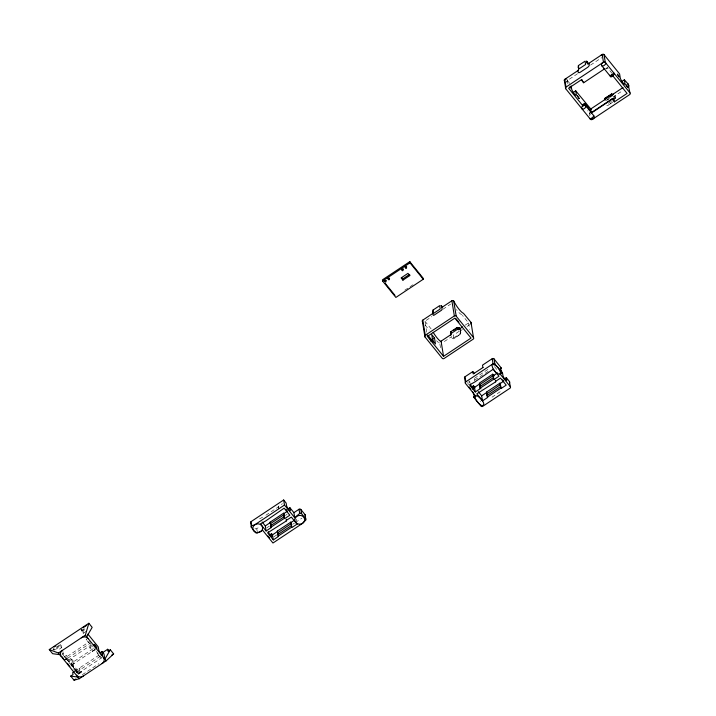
<?xml version="1.0" encoding="UTF-8"?>
<svg xmlns="http://www.w3.org/2000/svg" width="716" height="716" viewBox="0 0 716 716"><rect width="100%" height="100%" fill="white"/><g stroke="black" fill="none" stroke-linecap="round" stroke-linejoin="round"><path stroke-width="0.54" stroke-dasharray="3.58 2.69" d="M75.261 671.134A3.303 0.68 56.4 0 0 76.666 672.002L77.48 671.42L78.644 672.852L77.829 673.389L76.675 671.957M77.48 671.42L77.471 671.465A3.303 0.68 56.4 0 1 75.824 670.301A3.303 0.68 56.4 0 1 73.802 666.936L72.611 665.406L71.806 665.943L72.996 667.473A3.303 0.68 56.4 0 0 74.034 669.469M90.189 643.165L90.198 643.12A3.303 0.68 56.4 0 1 88.283 641.679M68.808 661.154L71.564 659.338M74.276 663.472L71.519 665.289M89.813 647.201L92.301 645.438M95.121 649.743L92.525 651.327A2.479 0.51 56.4 0 1 90.055 648.284A2.479 0.51 56.4 0 1 91.013 648.132A2.479 0.51 56.4 0 1 92.525 651.327M577.57 73.712L567.358 80.505L567.904 83.817M590.566 65.075L601.708 57.674M566.302 81.445L567.734 80.496L566.41 78.849M565.676 82.519L567.833 81.087L567.734 80.496M605.432 68.834L607.311 67.581L611.876 73.211M606.157 69.004L607.41 68.172L607.311 67.581M606.595 100.267L609.119 98.593M606.721 100.24L609.244 98.566M612.86 96.821L613.943 96.105M614.937 98.423L614.659 96.714A1.325 1.172 -9.3 0 1 615.205 95.622L623.001 90.449M608.466 103.319L611.867 101.063M613.156 101.77L608.045 105.306L606.765 105.359M608.126 105.261L613.138 101.923M404.809 290.186L413.929 284.127M426.709 332.117L424.928 321.224L431.838 316.624M442.891 309.285L450.668 304.112M465.078 325.216L468.533 322.916L462.438 315.389M459.126 331.329L453.264 335.231L453.801 338.552L460.531 334.095L459.994 330.774M444.341 341.523L451.689 336.636L451.966 338.346A1.325 0.537 -39 0 0 453.139 338.229L459.878 333.754A1.325 0.537 -39 0 0 460.853 332.448L460.307 329.1M460.576 330.738L462.411 329.512M467.002 326.469L469.759 324.634M85.848 631.575L83.289 633.275L81.579 631.163L81.463 630.456L84.765 628.263M59.768 645.662L53.172 650.047L53.056 649.34L59.652 644.955L61.478 647.774L58.918 649.475L60.869 651.882M81.579 631.163L85.705 628.424M55.374 649.564L61.146 645.734L60.001 644.319M83.289 633.275L82.958 631.235L85.428 629.588M259.586 518.867L264.992 515.824M278.587 509.049L278.166 506.525L282.435 503.688M265.887 515.225L278.452 506.874L278.166 506.525M61.979 654.397L63.232 653.556L62.748 650.629M488.196 371.362L474.645 380.115A4.958 1.02 56.4 0 1 474.296 378.54M254.932 528.462A1.325 1.172 -9.3 0 0 256.767 528.685L260.176 526.421M66.293 659.176A5.289 1.092 56.4 0 0 67.787 658.469L66.552 655.319L64.664 656.572L77.059 671.885L77.4 673.971M67.367 656.321L89.491 641.625M65.147 659.508L67.027 658.255L66.552 655.319M65.093 659.892L66.982 658.639M67.671 658.201L91.639 642.27M266.808 527.79L269.368 526.09M285.389 515.439L287.089 514.312M68.092 660.286L91.245 644.892A5.289 1.092 56.4 0 1 87.11 640.695M71.806 665.943A5.289 1.092 56.4 0 1 71.815 664.976L71.573 663.07L93.698 648.365M71.815 664.976L94.933 649.627M72.969 667.375L73.775 666.838M274.004 536.723L276.797 534.87M292.62 524.354L294.482 523.11M295.413 522.492L301.928 518.16M75.162 670.883L100.965 653.842M76.621 672.091L100.356 656.33M76.872 672.995L80.989 670.257L79.279 668.144L79.619 670.185L81.329 672.297L78.026 674.49M492.008 397.192L501.701 390.748M78.536 673.192L101.69 657.807A5.289 1.092 56.4 0 1 101.386 657.852M77.91 673.783L81.579 671.51L80.989 670.257M78.277 673.702L81.579 671.51M82.34 674.696L98.906 663.678M474.422 378.388L487.882 369.438A4.958 1.02 56.4 0 0 487.829 370.369M461.766 314.548L461.569 314.53A10.239 2.112 56.4 0 1 456.423 309.572M452.029 338.48L453.613 338.829L460.719 334.086L460.54 329.673M567.833 81.087L569.712 83.414M589.268 112.788L590.637 114.488M494.496 366.646L497.906 370.852M424.928 321.224L431.694 329.593M425.143 325.073L429.144 330.013M81.248 629.122L82.958 631.235M71.573 663.07L77.006 669.773L77.426 671.912A5.289 1.092 56.4 0 1 77.829 673.389M53.405 648.705L54.55 650.11M614.695 95.702L615.268 98.719M80.881 629.203L81.463 630.456M481.949 389.227L481.868 389.039A4.958 1.02 56.4 0 1 481.698 388.609M615.205 95.622L615.5 97.501A2.649 1.074 -39 0 1 615.16 98.352M589.313 112.609L589.859 115.92M587.8 110.506L587.899 111.096M468.533 322.916L469.598 329.414M474.287 378.997L474.565 380.679M469.714 381.046L469.982 382.729M468.926 380.876L469.257 382.899M467.825 382.299L468.237 384.823M439.928 344.208L440.814 349.623M296.2 519.082L296.531 521.105M278.452 506.874L278.712 508.441M256.767 528.685L257.277 531.809M81.212 671.59L81.329 672.297M61.146 645.734L61.478 647.774M67.027 658.255A3.303 0.68 56.4 0 1 65.371 657.395A3.303 0.68 56.4 0 1 63.232 653.556M78.644 672.852A5.289 1.092 56.4 0 1 75.968 671.196A5.289 1.092 56.4 0 1 72.611 665.406M101.162 657.762A5.289 1.092 56.4 0 1 98.727 655.292M98.325 654.746A5.289 1.092 56.4 0 1 96.866 652.446M96.562 651.891A5.289 1.092 56.4 0 1 96.302 651.363M95.774 650.012A5.289 1.092 56.4 0 1 95.693 649.672M86.77 639.227A3.303 0.68 56.4 0 1 86.627 638.914M65.917 658.756A5.289 1.092 56.4 0 1 65.523 658.281M65.12 657.771A5.289 1.092 56.4 0 1 64.333 656.662M63.948 656.089A5.289 1.092 56.4 0 1 62.471 653.35M100.249 656.133A3.303 0.68 56.4 0 1 100.088 656.035M98.477 654.254A3.303 0.68 56.4 0 1 97.77 653.171M97.564 652.813A3.303 0.68 56.4 0 1 97.376 652.464M86.752 640.113A5.289 1.092 56.4 0 1 86.117 638.985M94.906 649.412A2.479 0.51 56.4 0 1 94.261 648.794M93.886 648.338A2.479 0.51 56.4 0 1 93.698 648.078M93.017 647.004A2.479 0.51 56.4 0 1 92.65 646.262M69.64 663.293A2.479 0.51 56.4 0 1 69.058 661.172A2.479 0.51 56.4 0 1 71.34 664.18A2.479 0.51 56.4 0 1 70.741 664.743M70.186 664.081A2.479 0.51 56.4 0 1 69.819 663.562M74.759 670.516A3.303 0.68 56.4 0 1 74.267 669.827M480.615 401.408A1.325 1.172 -9.3 0 1 480.087 401.032M439.436 342.955A10.239 2.112 56.4 0 1 439.006 342.785M438.487 342.463A10.239 2.112 56.4 0 1 436.554 340.718M71.743 660.447A2.479 0.51 56.4 0 0 74.213 663.499A2.479 0.51 56.4 0 0 72.701 660.304A2.479 0.51 56.4 0 0 71.743 660.447"/><path stroke-width="1.07" d="M403.278 268.84L402.401 269.592L401.604 268.84M386.139 280.395L385.199 280.949L384.501 280.296M406.661 266.764L405.829 267.319L405.041 266.755M88.856 623.26L49.27 649.573L58.444 653.028L85.374 635.137L88.856 623.26L92.176 627.368L86.699 636.775M389.558 278.13L388.725 278.676L387.938 278.121M74.33 671.429L72.683 672.53L73.014 674.57L70.732 676.092L74.052 680.2L79.234 678.732L106.165 660.832L113.638 653.896L110.318 649.788L104.84 659.194L103.99 653.994L102.039 651.587L100.159 652.84M305.723 518.814L301.543 513.649A1.325 1.172 -9.3 0 0 299.709 513.426L294.732 517.722L284.476 505.04L283.652 499.992L251.065 521.642A1.325 1.172 -9.3 0 0 250.752 523.298L251.432 527.459L255.612 532.623A1.325 1.172 -9.3 0 0 257.447 532.847L262.709 530.341L272.966 543.014L302.591 523.324L305.401 520.469A1.325 1.172 -9.3 0 0 305.723 518.814L305.043 514.652L300.863 509.488A1.325 1.172 -9.3 0 0 299.028 509.264L293.909 512.665L294.732 517.722M482.074 405.73C487.104 404.97 479.89 396.771 476.945 395.805C471.951 396.422 478.906 404.361 481.573 405.498M475.863 395.653A10.239 2.112 56.4 0 1 475.612 395.769L473.571 397.013L480.919 406.088A1.325 1.172 -9.3 0 0 482.754 406.312L509.953 388.233A1.325 1.172 -9.3 0 0 510.266 386.577L500.332 374.289C501.334 370.262 496.17 363.898 492.017 364.489C491.695 368.785 497.638 377.072 502.211 373.036L501.988 372.58A10.239 2.112 56.4 0 1 501.236 367.979L494.04 358.913A1.325 1.172 -9.3 0 0 492.205 358.698L482.512 365.133L482.906 367.514M578.367 69.049A1.325 1.172 -9.3 0 1 577.955 70.571L564.763 79.342A1.325 1.172 -9.3 0 0 564.45 80.998L565.712 88.721L590.405 119.232A1.325 1.172 -9.3 0 0 592.239 119.456L629.668 94.584A1.325 1.172 -9.3 0 0 629.99 92.928L627.959 83.79L624.352 79.807L622.195 81.239M586.27 61.218A1.325 0.537 -39 0 1 586.896 61.379L587.165 63.008A1.325 1.172 -9.3 0 0 589 63.232L602.192 54.47A1.325 1.172 -9.3 0 1 604.035 54.684L619.608 73.936L620.262 77.946A4.126 0.85 56.4 0 0 622.938 82.734A4.126 0.85 56.4 0 0 625.014 83.817L624.352 79.807M565.712 88.721A1.325 1.172 -9.3 0 1 566.025 87.066L603.463 62.194A1.325 1.172 -9.3 0 1 605.297 62.417L629.99 92.928M582.869 105.834L582.672 104.643L584.56 103.39L584.757 104.581L582.869 105.834L568.62 88.229L581.285 79.816L583.656 82.752L604.394 68.969A10.328 2.13 56.4 0 1 604 68.306M573.561 92.266L575.718 90.834L591.291 109.602M612.636 74.625L612.824 75.815L610.945 77.068L601.923 65.917A2.479 2.202 -9.3 0 1 602.514 62.82A2.479 2.202 -9.3 0 1 605.96 63.232A2.542 1.029 -39 0 1 604.089 65.469A2.542 1.029 -39 0 1 601.923 65.917M583.245 104.867L585.124 103.614L591.837 112.385M605.611 99.936L604.832 98.441L611.562 93.975L612.502 94.593A1.325 0.537 -39 0 1 613.29 94.261M612.117 94.127L604.832 98.441M623.018 87.549L590.53 109.136L591.183 113.146M609.817 97.143L611.5 96.025M612.824 75.815L627.073 93.42L614.418 101.833L613.809 98.119A10.328 2.13 56.4 0 1 612.046 98.898L591.309 112.672A10.328 2.13 56.4 0 0 591.622 112.886M593 111.947L613.809 98.119M409.785 261.671L382.425 279.849L382.621 281.039L395.885 297.435L423.245 279.249L423.049 278.059L409.785 261.671L409.982 262.853L423.245 279.249M382.621 281.039L409.982 262.853M402.929 280.144L402.732 278.954L409.579 274.407L409.767 275.597L402.929 280.144L401.121 277.906L407.959 273.36L409.767 275.597M441.772 307.495L451.868 300.792A1.325 1.172 -9.3 0 1 453.711 301.015L454.114 301.74A10.239 2.112 56.4 0 0 463.458 313.286L470.994 322.37L473.473 337.522A1.325 1.172 -9.3 0 1 473.151 339.178L444.072 358.501A1.325 1.172 -9.3 0 1 442.237 358.277L424.955 336.923L422.467 321.77A1.325 1.172 -9.3 0 1 422.789 320.115L432.885 313.402M424.955 336.923A1.325 1.172 -9.3 0 1 425.268 335.267L454.356 315.935A1.325 1.172 -9.3 0 1 456.19 316.159L473.473 337.522M427.407 336.377L454.875 318.119L471.021 338.068L443.553 356.326L427.407 336.377L427.237 335.33L431.417 340.494L430.602 341.031M430.432 339.993L431.247 339.456L427.765 335.151M434.496 338.024L435.462 343.966L432.715 340.556L431.739 334.623L434.496 338.024L432.607 339.277L433.09 342.248M443.553 356.326L441.065 341.174L451.438 334.283L450.516 331.902L457.247 327.427L458.186 328.053L458.428 329.539M453.595 330.38L457.801 327.579M451.286 333.387L458.025 328.913L457.247 327.427M462.491 326.935L458.168 329.808L458.025 328.913M54.121 646.987L55.767 645.895M83.36 627.556L86.654 625.363M475.46 395.76L465.516 383.472L464.693 378.424A1.325 1.172 -9.3 0 1 465.006 376.768L472.82 371.577L474.243 373.34M483.058 367.478L473.204 373.958L472.82 371.577M465.516 383.472A1.325 1.172 -9.3 0 1 465.839 381.816L493.038 363.746A1.325 1.172 -9.3 0 1 494.872 363.97L502.211 373.036M284.476 505.04L254.86 524.73L251.746 525.804A1.325 1.172 -9.3 0 0 251.432 527.459M288.038 508.987L289.917 507.742L293.909 512.665M471.62 386.989L473.509 385.736L474.869 387.419M500.126 368.83L501.388 367.988M271.23 527.567L270.738 525.625A4.958 1.02 56.4 0 0 270.46 523.915L270.12 522.161L283.581 513.211L284.7 518.617L289.81 515.216L284.118 508.172L265.815 520.872L260.418 523.924L266.11 530.959L271.23 527.567L270.541 523.351M492.751 374.208L479.29 383.158L479.63 384.913A4.958 1.02 56.4 0 1 479.908 386.622L480.4 388.564L475.281 391.965L469.589 384.922L474.985 381.87L493.288 369.17L498.98 376.213L493.87 379.614L493.324 377.699A4.958 1.02 56.4 0 0 493.1 375.972L492.751 374.208L494.147 375.936M266.11 530.959L265.287 525.911L270.406 522.51L270.12 522.161M283.867 513.569L287.277 511.296M472.667 389.101L473.92 388.26L473.509 385.736M270.371 523.727L283.84 514.777L283.581 513.211M479.55 384.725L493.011 375.775M497.495 372.92L493.235 375.748L493.87 379.614M270.693 525.642L284.207 516.675A4.958 1.02 56.4 0 0 283.921 514.965L283.84 514.777M479.863 386.64L493.378 377.672M270.943 527.209L284.413 518.259L284.154 516.701M480.114 388.206L493.584 379.265M286.498 520.845L267.632 532.838L273.333 539.882L278.443 536.481L277.334 531.075L290.803 522.134L291.913 527.531L297.033 524.13L291.331 517.095L286.212 520.496L286.498 520.845L286.239 519.279M495.669 381.843L476.802 393.836L482.503 400.879L487.623 397.478L486.504 392.082L499.974 383.132L501.084 388.528L506.203 385.136L500.502 378.093L495.382 381.494L495.669 381.843L495.418 380.277M269.672 534.915L271.552 533.662L272.501 534.834L273.333 539.882M504.422 378.907L506.31 377.654L509.443 381.53L510.266 386.577M272.501 534.834L277.62 531.433M291.081 522.483L294.5 520.219M482.503 400.879L481.671 395.832L486.791 392.431M500.26 383.481L503.67 381.216M278.443 536.481L277.96 534.539A4.958 1.02 56.4 0 0 277.674 532.838L291.054 523.7L290.803 522.134M487.623 397.478L487.077 395.563A4.958 1.02 56.4 0 0 486.853 393.836L500.224 384.698L499.974 383.132M277.906 534.566L291.421 525.598A4.958 1.02 56.4 0 0 291.144 523.888L291.054 523.7M487.131 395.536L500.591 386.595A4.958 1.02 56.4 0 0 500.314 384.886L500.224 384.698M102.746 652.553L107.695 649.269L109.405 651.381M278.166 536.132L291.627 527.182L291.367 525.616M487.336 397.129L500.797 388.179L500.547 386.613M101.26 655.355L102.522 654.522L102.039 651.587M110.318 649.788L108.026 651.309L107.695 649.269M74.052 680.2L75.896 678.974M111.794 655.113L113.638 653.896M473.571 397.013L473.732 397.022A10.239 2.112 56.4 0 0 472.972 392.422L472.748 391.965M59.768 654.675L52.59 653.681L49.27 649.573M70.732 676.092L77.91 677.085M450.516 331.902L451.447 332.519A1.325 0.537 -39 0 0 450.471 333.835L450.74 335.464M601.118 55.186L601.682 55.409M565.837 78.626L566.41 78.849M441.325 341.702L440.886 341.532A10.239 2.112 56.4 0 1 433.207 332.358M269.135 537.358L269.341 537.546A3.303 0.68 56.4 0 0 269.529 537.698M586.896 61.379L588.113 64.189L587.165 63.008M612.046 98.898L614.418 101.833M584.56 103.39L585.223 104.214L585.124 103.614M584.757 104.581L593.779 115.724A2.479 2.202 -9.3 0 1 592.606 119.116M582.672 104.643L583.343 105.467M500.708 370.727L502.507 372.964L502.927 375.488A3.303 0.68 56.4 0 0 504.082 377.95L504.324 378.308A3.303 0.68 56.4 0 0 506.722 380.178L506.31 377.654M456.092 318.799L458.884 322.245M440.752 305.759A1.325 0.537 -39 0 1 441.504 305.866L442.452 307.039A1.325 0.537 -39 0 0 442.336 306.869M458.186 328.053A1.325 0.537 -39 0 1 459.359 327.928L460.307 329.1M401.533 277.468L402.732 278.954M441.065 341.174L441.512 341.72M478.27 391.625L481.671 395.832M385.217 283.303L394.99 295.377M283.652 499.992L286.123 503.044L286.534 505.568A3.303 0.68 56.4 0 0 289.389 510.186L289.595 510.374A3.303 0.68 56.4 0 0 290.329 510.266L289.917 507.742M262.119 522L265.287 525.911M87.916 634.125L98.244 646.888L98.719 649.824A3.303 0.68 56.4 0 0 101.574 654.442L101.779 654.63A3.303 0.68 56.4 0 0 102.522 654.522M85.374 635.137L106.165 660.832M58.444 653.028L79.234 678.732M569.596 87.039L570.607 88.014L570.312 86.931M611.562 93.975L612.341 95.461M500.099 373.833L500.332 374.289M604.035 54.684L605.297 62.417M603.463 62.194L602.192 54.47L602.765 54.693A1.325 1.172 -9.3 0 1 604.599 54.917M589 63.232L589.286 65.111A2.649 1.074 -39 0 1 587.603 67.367L580.3 72.218A2.649 1.074 -39 0 1 578.277 72.423L577.955 70.571M575.718 90.834L576.371 94.843A4.126 0.85 56.4 0 1 574.304 93.76A4.126 0.85 56.4 0 1 571.628 88.972L571.135 85.965M566.025 87.066L564.763 79.342L565.327 79.566A1.325 1.172 -9.3 0 0 565.076 79.789M494.04 358.913L494.872 363.97M492.205 358.698L493.038 363.746M486.504 392.082L486.764 393.639M480.4 388.564L479.648 383.955L474.529 387.356L475.281 391.965M459.359 327.928L459.627 329.566M453.711 301.015L456.19 316.159M465.006 376.768L465.839 381.816M451.868 300.792L454.356 315.935M441.504 305.866L442.049 309.205A1.325 0.537 -39 0 1 441.074 310.52L434.344 314.986A1.325 0.537 -39 0 1 433.162 315.112L432.616 311.773A1.325 0.537 -39 0 1 432.777 311.263M431.247 339.456L431.417 340.494M422.789 320.115L425.268 335.267M300.863 509.488L301.543 513.649M299.028 509.264L299.709 513.426M277.334 531.075L277.593 532.641M271.552 533.662L271.964 536.186A3.303 0.68 56.4 0 1 270.433 535.47A3.303 0.68 56.4 0 1 268.214 531.702M251.065 521.642L251.746 525.804M64.762 659.866A3.303 0.68 56.4 0 1 64.592 659.767M63.491 658.648A3.303 0.68 56.4 0 1 63.241 658.326L62.99 657.986A3.303 0.68 56.4 0 1 62.283 656.912M103.319 657.315A4.958 4.412 -9.3 0 1 102.128 663.517M83.28 676.047A4.958 4.412 -9.3 0 1 76.388 675.206M61.29 656.545A4.958 4.412 -9.3 0 1 62.48 650.343M81.329 637.813A4.958 4.412 -9.3 0 1 88.22 638.654M69.819 666.354A2.479 0.51 56.4 0 1 67.859 664.09M67.698 663.822A2.479 0.51 56.4 0 1 67.438 663.311M503.661 381.127A3.303 0.68 56.4 0 1 503.178 380.572M502.927 380.25A3.303 0.68 56.4 0 1 502.677 379.91M509.443 381.53A1.325 1.172 -9.3 0 1 509.479 382.836M473.92 388.26A3.303 0.68 56.4 0 1 472.515 387.696A3.303 0.68 56.4 0 1 470.251 384.036M470.868 389.209A3.303 0.68 56.4 0 1 469.633 387.642M469.401 387.284A3.303 0.68 56.4 0 1 469.177 386.917M470.994 322.37A1.325 1.172 -9.3 0 1 470.779 323.954M459.556 328.993A1.325 0.537 -39 0 1 460.29 329.029M592.302 119.205A2.479 2.202 -9.3 0 1 589.733 118.409A2.542 1.029 -39 0 0 591.899 117.961A2.542 1.029 -39 0 0 593.779 115.724M583.656 82.752A10.328 2.13 56.4 0 1 582.887 81.427M582.538 80.783A10.328 2.13 56.4 0 1 581.911 79.539M586.816 62.587A1.325 0.537 -39 0 1 587.845 62.552M578.009 67.286A1.325 0.537 -39 0 1 578.17 66.776M628.72 85.204A1.325 1.172 -9.3 0 1 628.899 86.224M627.959 83.79A1.325 1.172 -9.3 0 1 628.138 84.81M604.948 99.864A1.325 0.537 -39 0 1 605.36 99.39M305.043 514.652A1.325 1.172 -9.3 0 1 305.159 515.824M268.912 537.134A3.303 0.68 56.4 0 1 268.428 536.57M268.178 536.257A3.303 0.68 56.4 0 1 267.927 535.917M287.501 511.439A3.303 0.68 56.4 0 1 287.035 510.947M286.794 510.651A3.303 0.68 56.4 0 1 286.293 509.998M286.051 509.64A3.303 0.68 56.4 0 1 285.809 509.282M384.707 281.29C386.031 284.046 386.989 278.963 384.707 281.29M388.126 279.016C389.45 281.791 390.417 276.671 388.126 279.016M401.81 269.923C403.117 272.698 404.119 267.578 401.81 269.923M405.229 267.659C406.42 270.388 407.628 265.484 405.256 267.56M577.32 95.863L579.199 98.557L577.32 95.863M617.416 74.276L619.286 76.97L617.443 74.231M625.963 84.837L627.834 87.531L625.981 84.792M578.358 65.603L578.913 68.951L585.607 64.494L585.062 61.173L578.358 65.603M432.974 310.091L433.52 313.438L440.215 308.981L439.669 305.642L432.974 310.091M94.369 645.42A2.479 0.51 56.4 0 0 96.83 648.472A2.479 0.51 56.4 0 0 95.326 645.268A2.479 0.51 56.4 0 0 94.369 645.42M611.688 74.858A2.542 1.029 -39 0 0 613.558 72.62A2.479 2.202 -9.3 0 1 612.959 75.726A2.479 2.202 -9.3 0 1 609.522 75.305A2.542 1.029 -39 0 0 611.688 74.858M582.735 105.923A2.479 2.202 -9.3 0 0 582.135 109.02A2.542 1.029 -39 0 0 584.301 108.572A2.542 1.029 -39 0 0 586.18 106.335A2.479 2.202 -9.3 0 0 582.735 105.923M297.668 523.888A4.958 4.412 -9.3 0 0 304.658 519.243A4.958 4.412 -9.3 0 0 296.889 516.29A4.958 4.412 -9.3 0 0 297.668 523.888M255.63 532.337A4.958 4.412 -9.3 0 0 262.629 527.683A4.958 4.412 -9.3 0 0 254.86 524.73A4.958 4.412 -9.3 0 0 255.63 532.337"/></g></svg>
